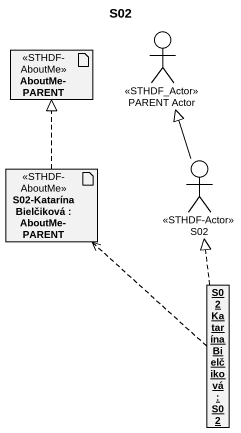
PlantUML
@startuml
title S02
allowmixing
hide circle
hide empty members
artifact "AboutMe-PARENT" as AboutMe_PARENT <<STHDF-AboutMe>>
actor "PARENT Actor" as PARENT_Actor <<STHDF_Actor>>
artifact "S02-Katarína Bielčiková : AboutMe-PARENT" as S02_Katarína_Bielčiková <<STHDF-AboutMe>>
actor S02 <<STHDF-Actor>>
object "S02 Katarína Bielčiková : S02" as S02_Katarína_Bielčiková_2
S02_Katarína_Bielčiková .up.|> AboutMe_PARENT
S02 -up-|> PARENT_Actor
S02_Katarína_Bielčiková_2 .up.> S02_Katarína_Bielčiková
S02_Katarína_Bielčiková_2 .up.|> S02
@enduml
